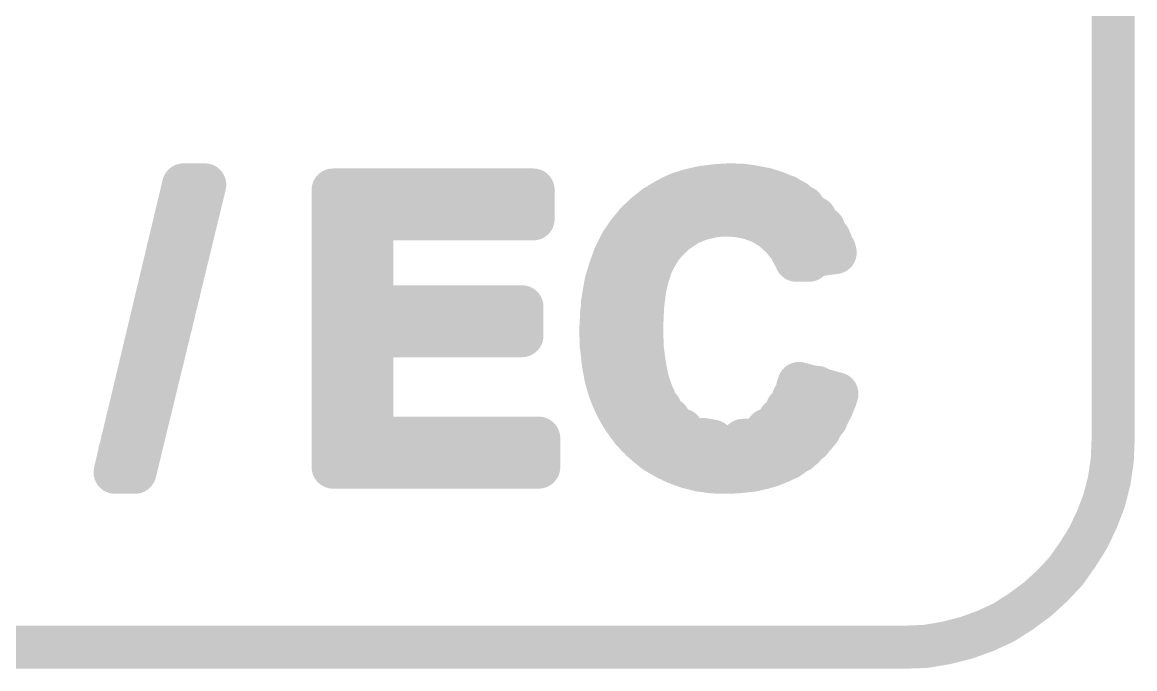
# Model space of a CAD drawing. Extents: x -22 to 197, y -17 to 116.
# Drawn here: x 121.708 to 122.999, y 59.733 to 60.483 of the extents above; entities that cross this region are included whole.
import ezdxf

# ---------------------------------------------------------------- set-up
doc = ezdxf.new("R2010")
doc.units = 0
doc.header["$MEASUREMENT"] = 0
doc.layers.add('TOPOVERLAY', color=2, linetype='CONTINUOUS')

msp = doc.modelspace()

# ---------------------------------------------------------------- linework, layer by layer
at = {"layer": 'TOPOVERLAY', "const_width": 0.05}
for points in [[(122.9739, 59.9999), (122.9739, 61.2999)], [(121.8159, 59.9609), (121.8954, 60.2944)], [(121.8389, 59.9609), (121.9199, 60.2944)], [(121.8954, 60.2944), (121.9199, 60.2944)], [(121.8954, 60.2929), (121.9194, 60.2929)], [(122.4969, 60.2914), (122.5129, 60.2934)], [(122.5084, 60.2929), (122.5504, 60.2929)], [(122.5129, 60.2934), (122.5294, 60.2944)], [(122.5294, 60.2944), (122.5439, 60.2939)], [(122.5439, 60.2939), (122.5574, 60.2919)], [(122.5574, 60.2919), (122.5704, 60.2894)], [(121.8924, 60.2809), (121.9164, 60.2809)], [(122.0689, 59.9669), (122.0689, 60.2884)], [(122.0689, 60.2884), (122.3009, 60.2884)], [(122.0689, 60.2864), (122.3009, 60.2864)], [(122.3009, 60.2549), (122.3009, 60.2884)], [(122.4554, 60.2769), (122.4684, 60.2834)], [(122.4629, 60.2809), (122.5944, 60.2809)], [(122.4684, 60.2834), (122.4819, 60.2879)], [(122.4819, 60.2879), (122.4969, 60.2914)], [(122.5704, 60.2894), (122.5829, 60.2854)], [(122.5829, 60.2854), (122.5939, 60.2809)], [(122.5939, 60.2809), (122.6049, 60.2749)], [(121.8894, 60.2684), (121.9134, 60.2684)], [(122.0689, 60.2744), (122.3009, 60.2744)], [(122.4314, 60.2604), (122.4429, 60.2694)], [(122.4414, 60.2684), (122.6144, 60.2684)], [(122.4429, 60.2694), (122.4554, 60.2769)], [(121.8864, 60.2559), (121.9104, 60.2559)], [(122.0689, 60.2619), (122.3009, 60.2619)], [(122.1139, 60.2424), (122.1264, 60.2549)], [(122.1264, 60.2549), (122.3009, 60.2549)], [(122.4209, 60.2504), (122.4314, 60.2604)], [(122.4269, 60.2559), (122.4994, 60.2559)], [(122.4814, 60.2494), (122.4954, 60.2549)], [(122.4954, 60.2549), (122.5104, 60.2584)], [(122.5104, 60.2584), (122.5209, 60.2594)], [(122.5209, 60.2594), (122.5374, 60.2589)], [(122.5374, 60.2589), (122.5524, 60.2559)], [(122.5514, 60.2559), (122.6279, 60.2559)], [(122.5524, 60.2559), (122.5659, 60.2509)], [(121.8834, 60.2439), (121.9074, 60.2439)], [(122.0689, 60.2494), (122.1164, 60.2494)], [(122.1139, 60.1654), (122.1139, 60.2424)], [(122.4114, 60.2389), (122.4209, 60.2504)], [(122.4154, 60.2439), (122.4724, 60.2439)], [(122.4649, 60.2384), (122.4814, 60.2494)], [(122.5659, 60.2509), (122.5784, 60.2434)], [(122.5774, 60.2439), (122.6379, 60.2439)], [(122.5784, 60.2434), (122.5894, 60.2334)], [(121.8804, 60.2314), (121.9044, 60.2314)], [(122.0689, 60.2374), (122.1139, 60.2374)], [(122.4029, 60.2264), (122.4114, 60.2389)], [(122.4064, 60.2314), (122.4574, 60.2314)], [(122.4504, 60.2234), (122.4649, 60.2384)], [(122.5894, 60.2334), (122.5984, 60.2224)], [(122.5909, 60.2314), (122.6449, 60.2314)], [(122.6444, 60.2324), (122.6514, 60.2159)], [(121.8774, 60.2194), (121.9014, 60.2194)], [(122.0689, 60.2249), (122.1139, 60.2249)], [(122.3959, 60.2124), (122.4029, 60.2264)], [(122.3994, 60.2194), (122.4474, 60.2194)], [(122.4419, 60.2094), (122.4504, 60.2234)], [(122.5984, 60.2224), (122.6054, 60.2094)], [(122.6004, 60.2194), (122.6504, 60.2194)], [(122.6054, 60.2094), (122.6514, 60.2159)], [(121.8749, 60.2069), (121.8984, 60.2069)], [(122.0689, 60.2129), (122.1139, 60.2129)], [(122.3904, 60.1974), (122.3959, 60.2124)], [(122.3939, 60.2069), (122.4409, 60.2069)], [(122.4369, 60.1984), (122.4419, 60.2094)], [(122.6064, 60.2069), (122.6209, 60.2069)], [(121.8719, 60.1944), (121.8954, 60.1944)], [(122.0689, 60.2004), (122.1139, 60.2004)], [(122.3854, 60.1809), (122.3904, 60.1974)], [(122.3894, 60.1944), (122.4359, 60.1944)], [(122.4334, 60.1864), (122.4369, 60.1984)], [(121.8689, 60.1824), (121.8924, 60.1824)], [(122.0689, 60.1879), (122.1139, 60.1879)], [(122.0689, 60.1759), (122.1139, 60.1759)], [(122.3824, 60.1634), (122.3854, 60.1809)], [(122.3859, 60.1824), (122.4324, 60.1824)], [(122.4304, 60.1739), (122.4334, 60.1864)], [(121.8659, 60.1699), (121.8899, 60.1699)], [(122.0689, 60.1634), (122.1149, 60.1634)], [(122.3804, 60.1444), (122.3824, 60.1634)], [(122.3834, 60.1699), (122.4299, 60.1699)], [(122.4279, 60.1529), (122.4304, 60.1739)], [(121.8629, 60.1579), (121.8869, 60.1579)], [(122.0689, 60.1514), (122.2879, 60.1514)], [(122.1264, 60.1529), (122.2879, 60.1529)], [(122.2879, 60.1194), (122.2879, 60.1529)], [(122.3814, 60.1579), (122.4284, 60.1579)], [(122.4269, 60.1299), (122.4279, 60.1529)], [(121.8599, 60.1454), (121.8839, 60.1454)], [(122.0689, 60.1389), (122.2879, 60.1389)], [(122.3794, 60.1244), (122.3804, 60.1444)], [(122.3804, 60.1454), (122.4274, 60.1454)], [(121.8569, 60.1329), (121.8809, 60.1329)], [(122.0689, 60.1264), (122.2879, 60.1264)], [(122.3794, 60.1244), (122.3804, 60.1054)], [(122.3799, 60.1329), (122.4269, 60.1329)], [(122.4269, 60.1299), (122.4274, 60.1054)], [(121.8539, 60.1209), (121.8779, 60.1209)], [(122.0689, 60.1144), (122.1164, 60.1144)], [(122.1139, 60.1069), (122.1264, 60.1194)], [(122.1264, 60.1194), (122.2879, 60.1194)], [(122.3799, 60.1209), (122.4269, 60.1209)], [(121.8509, 60.1084), (121.8749, 60.1084)], [(122.0689, 60.1019), (122.1139, 60.1019)], [(122.1139, 60.0129), (122.1139, 60.1069)], [(122.3799, 60.1084), (122.4274, 60.1084)], [(122.3804, 60.1054), (122.3824, 60.0874)], [(122.4274, 60.1054), (122.4304, 60.0839)], [(121.8484, 60.0959), (121.8719, 60.0959)], [(122.0689, 60.0899), (122.1139, 60.0899)], [(122.3814, 60.0964), (122.4284, 60.0964)], [(122.3824, 60.0874), (122.3854, 60.0709)], [(121.8454, 60.0839), (121.8689, 60.0839)], [(122.0689, 60.0774), (122.1139, 60.0774)], [(122.3829, 60.0839), (122.4304, 60.0839)], [(122.4304, 60.0839), (122.4329, 60.0704)], [(121.8424, 60.0714), (121.8659, 60.0714)], [(122.0689, 60.0649), (122.1139, 60.0649)], [(122.3854, 60.0714), (122.4329, 60.0714)], [(122.3854, 60.0709), (122.3899, 60.0554)], [(122.4329, 60.0704), (122.4364, 60.0584)], [(122.6094, 60.0639), (122.6534, 60.0519)], [(121.8364, 60.0469), (121.8599, 60.0469)], [(121.8394, 60.0594), (121.8629, 60.0594)], [(122.0689, 60.0529), (122.1139, 60.0529)], [(122.3889, 60.0594), (122.4364, 60.0594)], [(122.3899, 60.0554), (122.3959, 60.0409)], [(122.3934, 60.0469), (122.4414, 60.0469)], [(122.4364, 60.0584), (122.4409, 60.0474)], [(122.6029, 60.0469), (122.6519, 60.0469)], [(122.6079, 60.0594), (122.6304, 60.0594)], [(122.6484, 60.0384), (122.6534, 60.0519)], [(121.8334, 60.0344), (121.8569, 60.0344)], [(122.0689, 60.0404), (122.1139, 60.0404)], [(122.3959, 60.0409), (122.4029, 60.0279)], [(122.3989, 60.0349), (122.4484, 60.0349)], [(122.5959, 60.0349), (122.6469, 60.0349)], [(122.6404, 60.0224), (122.6484, 60.0384)], [(121.8304, 60.0224), (121.8539, 60.0224)], [(122.0689, 60.0284), (122.1139, 60.0284)], [(122.4029, 60.0279), (122.4114, 60.0154)], [(122.4064, 60.0224), (122.4584, 60.0224)], [(122.5869, 60.0224), (122.6409, 60.0224)], [(122.6279, 60.0039), (122.6404, 60.0224)], [(121.8274, 60.0099), (121.8509, 60.0099)], [(122.0689, 60.0159), (122.1139, 60.0159)], [(122.4114, 60.0154), (122.4209, 60.0039)], [(122.4154, 60.0099), (122.4734, 60.0099)], [(122.5724, 60.0099), (122.6329, 60.0099)], [(121.8244, 59.9979), (121.8479, 59.9979)], [(122.0689, 60.0034), (122.1184, 60.0034)], [(122.1264, 60.0004), (122.3074, 60.0004)], [(122.3074, 59.9669), (122.3074, 60.0004)], [(122.4209, 60.0039), (122.4314, 59.9939)], [(122.4269, 59.9979), (122.5029, 59.9979)], [(122.4984, 59.9989), (122.5094, 59.9969)], [(122.5444, 59.9979), (122.6229, 59.9979)], [(122.6134, 59.9889), (122.6279, 60.0039)], [(122.9729, 59.9754), (122.9739, 59.9999)], [(121.8214, 59.9854), (121.8449, 59.9854)], [(122.0689, 59.9914), (122.3074, 59.9914)], [(122.4314, 59.9939), (122.4424, 59.9849)], [(122.4419, 59.9854), (122.6094, 59.9854)], [(122.4424, 59.9849), (122.4544, 59.9779)], [(122.5969, 59.9774), (122.6134, 59.9889)], [(121.8189, 59.9729), (121.8419, 59.9729)], [(122.0689, 59.9789), (122.3074, 59.9789)], [(122.4544, 59.9779), (122.4669, 59.9719)], [(122.4634, 59.9734), (122.5884, 59.9734)], [(122.4669, 59.9719), (122.4804, 59.9669)], [(122.5774, 59.9689), (122.5969, 59.9774)], [(122.9694, 59.9514), (122.9729, 59.9754)], [(121.8159, 59.9609), (121.8389, 59.9609)], [(121.8159, 59.9609), (121.8389, 59.9609)], [(122.0689, 59.9669), (122.3074, 59.9669)], [(122.0689, 59.9669), (122.3074, 59.9669)], [(122.4804, 59.9669), (122.4944, 59.9634)], [(122.4944, 59.9634), (122.5094, 59.9614)], [(122.5094, 59.9614), (122.5204, 59.9609)], [(122.5204, 59.9609), (122.5379, 59.9614)], [(122.5204, 59.9609), (122.5309, 59.9609)], [(122.5379, 59.9614), (122.5559, 59.9634)], [(122.5559, 59.9634), (122.5669, 59.9659)], [(122.5669, 59.9659), (122.5774, 59.9689)], [(122.9634, 59.9279), (122.9694, 59.9514)], [(122.9549, 59.9059), (122.9634, 59.9279)], [(122.9449, 59.8849), (122.9549, 59.9059)], [(122.9324, 59.8649), (122.9449, 59.8849)], [(122.9189, 59.8459), (122.9324, 59.8649)], [(122.9029, 59.8289), (122.9189, 59.8459)], [(122.8859, 59.8134), (122.9029, 59.8289)], [(122.8669, 59.7994), (122.8859, 59.8134)], [(122.8474, 59.7869), (122.8669, 59.7994)], [(122.8039, 59.7689), (122.8259, 59.7769)], [(122.8259, 59.7769), (122.8474, 59.7869)], [(122.7569, 59.7589), (122.7804, 59.7629)], [(122.7804, 59.7629), (122.8039, 59.7689)], [(119.7054, 59.7579), (122.7319, 59.7579)], [(122.7319, 59.7579), (122.7569, 59.7589)]]:
    msp.add_lwpolyline(points, dxfattribs=at)
at = {"layer": 'TOPOVERLAY', "const_width": 0.025}
for points in [[(121.8829, 60.2944, 1), (121.9079, 60.2944, 1)], [(121.8829, 60.2944, 1), (121.9079, 60.2944, 1)], [(121.8829, 60.2929, 1), (121.9079, 60.2929, 1)], [(121.9069, 60.2929, 1), (121.9319, 60.2929, 1)], [(121.9074, 60.2944, 1), (121.9324, 60.2944, 1)], [(121.9074, 60.2944, 1), (121.9324, 60.2944, 1)], [(122.4959, 60.2929, 1), (122.5209, 60.2929, 1)], [(122.5004, 60.2934, 1), (122.5254, 60.2934, 1)], [(122.5004, 60.2934, 1), (122.5254, 60.2934, 1)], [(122.5169, 60.2944, 1), (122.5419, 60.2944, 1)], [(122.5169, 60.2944, 1), (122.5419, 60.2944, 1)], [(122.5314, 60.2939, 1), (122.5564, 60.2939, 1)], [(122.5314, 60.2939, 1), (122.5564, 60.2939, 1)], [(122.5379, 60.2929, 1), (122.5629, 60.2929, 1)], [(122.5449, 60.2919, 1), (122.5699, 60.2919, 1)], [(122.5449, 60.2919, 1), (122.5699, 60.2919, 1)], [(121.8799, 60.2809, 1), (121.9049, 60.2809, 1)], [(121.9039, 60.2809, 1), (121.9289, 60.2809, 1)], [(122.0564, 60.2884, 1), (122.0814, 60.2884, 1)], [(122.0564, 60.2884, 1), (122.0814, 60.2884, 1)], [(122.0564, 60.2864, 1), (122.0814, 60.2864, 1)], [(122.2884, 60.2884, 1), (122.3134, 60.2884, 1)], [(122.2884, 60.2884, 1), (122.3134, 60.2884, 1)], [(122.2884, 60.2864, 1), (122.3134, 60.2864, 1)], [(122.4504, 60.2809, 1), (122.4754, 60.2809, 1)], [(122.4559, 60.2834, 1), (122.4809, 60.2834, 1)], [(122.4559, 60.2834, 1), (122.4809, 60.2834, 1)], [(122.4694, 60.2879, 1), (122.4944, 60.2879, 1)], [(122.4694, 60.2879, 1), (122.4944, 60.2879, 1)], [(122.4844, 60.2914, 1), (122.5094, 60.2914, 1)], [(122.4844, 60.2914, 1), (122.5094, 60.2914, 1)], [(122.5579, 60.2894, 1), (122.5829, 60.2894, 1)], [(122.5579, 60.2894, 1), (122.5829, 60.2894, 1)], [(122.5704, 60.2854, 1), (122.5954, 60.2854, 1)], [(122.5704, 60.2854, 1), (122.5954, 60.2854, 1)], [(122.5814, 60.2809, 1), (122.6064, 60.2809, 1)], [(122.5814, 60.2809, 1), (122.6064, 60.2809, 1)], [(122.5819, 60.2809, 1), (122.6069, 60.2809, 1)], [(121.8769, 60.2684, 1), (121.9019, 60.2684, 1)], [(121.9009, 60.2684, 1), (121.9259, 60.2684, 1)], [(122.0564, 60.2744, 1), (122.0814, 60.2744, 1)], [(122.2884, 60.2744, 1), (122.3134, 60.2744, 1)], [(122.4289, 60.2684, 1), (122.4539, 60.2684, 1)], [(122.4304, 60.2694, 1), (122.4554, 60.2694, 1)], [(122.4304, 60.2694, 1), (122.4554, 60.2694, 1)], [(122.4429, 60.2769, 1), (122.4679, 60.2769, 1)], [(122.4429, 60.2769, 1), (122.4679, 60.2769, 1)], [(122.5924, 60.2749, 1), (122.6174, 60.2749, 1)], [(122.6019, 60.2684, 1), (122.6269, 60.2684, 1)], [(121.8739, 60.2559, 1), (121.8989, 60.2559, 1)], [(121.8979, 60.2559, 1), (121.9229, 60.2559, 1)], [(122.0564, 60.2619, 1), (122.0814, 60.2619, 1)], [(122.1139, 60.2549, 1), (122.1389, 60.2549, 1)], [(122.1139, 60.2549, 1), (122.1389, 60.2549, 1)], [(122.2884, 60.2619, 1), (122.3134, 60.2619, 1)], [(122.2884, 60.2549, 1), (122.3134, 60.2549, 1)], [(122.2884, 60.2549, 1), (122.3134, 60.2549, 1)], [(122.4144, 60.2559, 1), (122.4394, 60.2559, 1)], [(122.4189, 60.2604, 1), (122.4439, 60.2604, 1)], [(122.4189, 60.2604, 1), (122.4439, 60.2604, 1)], [(122.4829, 60.2549, 1), (122.5079, 60.2549, 1)], [(122.4829, 60.2549, 1), (122.5079, 60.2549, 1)], [(122.4869, 60.2559, 1), (122.5119, 60.2559, 1)], [(122.4979, 60.2584, 1), (122.5229, 60.2584, 1)], [(122.4979, 60.2584, 1), (122.5229, 60.2584, 1)], [(122.5084, 60.2594, 1), (122.5334, 60.2594, 1)], [(122.5084, 60.2594, 1), (122.5334, 60.2594, 1)], [(122.5249, 60.2589, 1), (122.5499, 60.2589, 1)], [(122.5249, 60.2589, 1), (122.5499, 60.2589, 1)], [(122.5389, 60.2559, 1), (122.5639, 60.2559, 1)], [(122.5399, 60.2559, 1), (122.5649, 60.2559, 1)], [(122.5399, 60.2559, 1), (122.5649, 60.2559, 1)], [(122.6154, 60.2559, 1), (122.6404, 60.2559, 1)], [(121.8709, 60.2439, 1), (121.8959, 60.2439, 1)], [(121.8949, 60.2439, 1), (121.9199, 60.2439, 1)], [(122.0564, 60.2494, 1), (122.0814, 60.2494, 1)], [(122.1014, 60.2424, 1), (122.1264, 60.2424, 1)], [(122.1014, 60.2424, 1), (122.1264, 60.2424, 1)], [(122.1039, 60.2494, 1), (122.1289, 60.2494, 1)], [(122.4029, 60.2439, 1), (122.4279, 60.2439, 1)], [(122.4084, 60.2504, 1), (122.4334, 60.2504, 1)], [(122.4084, 60.2504, 1), (122.4334, 60.2504, 1)], [(122.4599, 60.2439, 1), (122.4849, 60.2439, 1)], [(122.4689, 60.2494, 1), (122.4939, 60.2494, 1)], [(122.4689, 60.2494, 1), (122.4939, 60.2494, 1)], [(122.5534, 60.2509, 1), (122.5784, 60.2509, 1)], [(122.5534, 60.2509, 1), (122.5784, 60.2509, 1)], [(122.5649, 60.2439, 1), (122.5899, 60.2439, 1)], [(122.5659, 60.2434, 1), (122.5909, 60.2434, 1)], [(122.5659, 60.2434, 1), (122.5909, 60.2434, 1)], [(122.6254, 60.2439, 1), (122.6504, 60.2439, 1)], [(121.8679, 60.2314, 1), (121.8929, 60.2314, 1)], [(121.8919, 60.2314, 1), (121.9169, 60.2314, 1)], [(122.0564, 60.2374, 1), (122.0814, 60.2374, 1)], [(122.1014, 60.2374, 1), (122.1264, 60.2374, 1)], [(122.3939, 60.2314, 1), (122.4189, 60.2314, 1)], [(122.3989, 60.2389, 1), (122.4239, 60.2389, 1)], [(122.3989, 60.2389, 1), (122.4239, 60.2389, 1)], [(122.4449, 60.2314, 1), (122.4699, 60.2314, 1)], [(122.4524, 60.2384, 1), (122.4774, 60.2384, 1)], [(122.4524, 60.2384, 1), (122.4774, 60.2384, 1)], [(122.5769, 60.2334, 1), (122.6019, 60.2334, 1)], [(122.5769, 60.2334, 1), (122.6019, 60.2334, 1)], [(122.5784, 60.2314, 1), (122.6034, 60.2314, 1)], [(122.6319, 60.2324, 1), (122.6569, 60.2324, 1)], [(122.6324, 60.2314, 1), (122.6574, 60.2314, 1)], [(121.8649, 60.2194, 1), (121.8899, 60.2194, 1)], [(121.8889, 60.2194, 1), (121.9139, 60.2194, 1)], [(122.0564, 60.2249, 1), (122.0814, 60.2249, 1)], [(122.1014, 60.2249, 1), (122.1264, 60.2249, 1)], [(122.3869, 60.2194, 1), (122.4119, 60.2194, 1)], [(122.3904, 60.2264, 1), (122.4154, 60.2264, 1)], [(122.3904, 60.2264, 1), (122.4154, 60.2264, 1)], [(122.4349, 60.2194, 1), (122.4599, 60.2194, 1)], [(122.4379, 60.2234, 1), (122.4629, 60.2234, 1)], [(122.4379, 60.2234, 1), (122.4629, 60.2234, 1)], [(122.5859, 60.2224, 1), (122.6109, 60.2224, 1)], [(122.5859, 60.2224, 1), (122.6109, 60.2224, 1)], [(122.5879, 60.2194, 1), (122.6129, 60.2194, 1)], [(122.6379, 60.2194, 1), (122.6629, 60.2194, 1)], [(122.6389, 60.2159, 1), (122.6639, 60.2159, 1)], [(122.6389, 60.2159, 1), (122.6639, 60.2159, 1)], [(121.8624, 60.2069, 1), (121.8874, 60.2069, 1)], [(121.8859, 60.2069, 1), (121.9109, 60.2069, 1)], [(122.0564, 60.2129, 1), (122.0814, 60.2129, 1)], [(122.1014, 60.2129, 1), (122.1264, 60.2129, 1)], [(122.3814, 60.2069, 1), (122.4064, 60.2069, 1)], [(122.3834, 60.2124, 1), (122.4084, 60.2124, 1)], [(122.3834, 60.2124, 1), (122.4084, 60.2124, 1)], [(122.4284, 60.2069, 1), (122.4534, 60.2069, 1)], [(122.4294, 60.2094, 1), (122.4544, 60.2094, 1)], [(122.4294, 60.2094, 1), (122.4544, 60.2094, 1)], [(122.5929, 60.2094, 1), (122.6179, 60.2094, 1)], [(122.5929, 60.2094, 1), (122.6179, 60.2094, 1)], [(122.5939, 60.2069, 1), (122.6189, 60.2069, 1)], [(122.6084, 60.2069, 1), (122.6334, 60.2069, 1)], [(121.8594, 60.1944, 1), (121.8844, 60.1944, 1)], [(121.8829, 60.1944, 1), (121.9079, 60.1944, 1)], [(122.0564, 60.2004, 1), (122.0814, 60.2004, 1)], [(122.1014, 60.2004, 1), (122.1264, 60.2004, 1)], [(122.3769, 60.1944, 1), (122.4019, 60.1944, 1)], [(122.3779, 60.1974, 1), (122.4029, 60.1974, 1)], [(122.3779, 60.1974, 1), (122.4029, 60.1974, 1)], [(122.4234, 60.1944, 1), (122.4484, 60.1944, 1)], [(122.4244, 60.1984, 1), (122.4494, 60.1984, 1)], [(122.4244, 60.1984, 1), (122.4494, 60.1984, 1)], [(121.8564, 60.1824, 1), (121.8814, 60.1824, 1)], [(121.8799, 60.1824, 1), (121.9049, 60.1824, 1)], [(122.0564, 60.1879, 1), (122.0814, 60.1879, 1)], [(122.0564, 60.1759, 1), (122.0814, 60.1759, 1)], [(122.1014, 60.1879, 1), (122.1264, 60.1879, 1)], [(122.1014, 60.1759, 1), (122.1264, 60.1759, 1)], [(122.3729, 60.1809, 1), (122.3979, 60.1809, 1)], [(122.3729, 60.1809, 1), (122.3979, 60.1809, 1)], [(122.3734, 60.1824, 1), (122.3984, 60.1824, 1)], [(122.4199, 60.1824, 1), (122.4449, 60.1824, 1)], [(122.4209, 60.1864, 1), (122.4459, 60.1864, 1)], [(122.4209, 60.1864, 1), (122.4459, 60.1864, 1)], [(121.8534, 60.1699, 1), (121.8784, 60.1699, 1)], [(121.8774, 60.1699, 1), (121.9024, 60.1699, 1)], [(122.0564, 60.1634, 1), (122.0814, 60.1634, 1)], [(122.1014, 60.1654, 1), (122.1264, 60.1654, 1)], [(122.1024, 60.1634, 1), (122.1274, 60.1634, 1)], [(122.3699, 60.1634, 1), (122.3949, 60.1634, 1)], [(122.3699, 60.1634, 1), (122.3949, 60.1634, 1)], [(122.3709, 60.1699, 1), (122.3959, 60.1699, 1)], [(122.4174, 60.1699, 1), (122.4424, 60.1699, 1)], [(122.4179, 60.1739, 1), (122.4429, 60.1739, 1)], [(122.4179, 60.1739, 1), (122.4429, 60.1739, 1)], [(121.8504, 60.1579, 1), (121.8754, 60.1579, 1)], [(121.8744, 60.1579, 1), (121.8994, 60.1579, 1)], [(122.0564, 60.1514, 1), (122.0814, 60.1514, 1)], [(122.1139, 60.1529, 1), (122.1389, 60.1529, 1)], [(122.2754, 60.1529, 1), (122.3004, 60.1529, 1)], [(122.2754, 60.1529, 1), (122.3004, 60.1529, 1)], [(122.2754, 60.1514, 1), (122.3004, 60.1514, 1)], [(122.3689, 60.1579, 1), (122.3939, 60.1579, 1)], [(122.4154, 60.1529, 1), (122.4404, 60.1529, 1)], [(122.4154, 60.1529, 1), (122.4404, 60.1529, 1)], [(122.4159, 60.1579, 1), (122.4409, 60.1579, 1)], [(121.8474, 60.1454, 1), (121.8724, 60.1454, 1)], [(121.8714, 60.1454, 1), (121.8964, 60.1454, 1)], [(122.0564, 60.1389, 1), (122.0814, 60.1389, 1)], [(122.2754, 60.1389, 1), (122.3004, 60.1389, 1)], [(122.3679, 60.1454, 1), (122.3929, 60.1454, 1)], [(122.3679, 60.1444, 1), (122.3929, 60.1444, 1)], [(122.3679, 60.1444, 1), (122.3929, 60.1444, 1)], [(122.4149, 60.1454, 1), (122.4399, 60.1454, 1)], [(121.8444, 60.1329, 1), (121.8694, 60.1329, 1)], [(121.8684, 60.1329, 1), (121.8934, 60.1329, 1)], [(122.0564, 60.1264, 1), (122.0814, 60.1264, 1)], [(122.2754, 60.1264, 1), (122.3004, 60.1264, 1)], [(122.3669, 60.1244, 1), (122.3919, 60.1244, 1)], [(122.3669, 60.1244, 1), (122.3919, 60.1244, 1)], [(122.3674, 60.1329, 1), (122.3924, 60.1329, 1)], [(122.4144, 60.1329, 1), (122.4394, 60.1329, 1)], [(122.4144, 60.1299, 1), (122.4394, 60.1299, 1)], [(122.4144, 60.1299, 1), (122.4394, 60.1299, 1)], [(121.8414, 60.1209, 1), (121.8664, 60.1209, 1)], [(121.8654, 60.1209, 1), (121.8904, 60.1209, 1)], [(122.0564, 60.1144, 1), (122.0814, 60.1144, 1)], [(122.1039, 60.1144, 1), (122.1289, 60.1144, 1)], [(122.1139, 60.1194, 1), (122.1389, 60.1194, 1)], [(122.1139, 60.1194, 1), (122.1389, 60.1194, 1)], [(122.2754, 60.1194, 1), (122.3004, 60.1194, 1)], [(122.2754, 60.1194, 1), (122.3004, 60.1194, 1)], [(122.3674, 60.1209, 1), (122.3924, 60.1209, 1)], [(122.4144, 60.1209, 1), (122.4394, 60.1209, 1)], [(121.8384, 60.1084, 1), (121.8634, 60.1084, 1)], [(121.8624, 60.1084, 1), (121.8874, 60.1084, 1)], [(122.0564, 60.1019, 1), (122.0814, 60.1019, 1)], [(122.1014, 60.1069, 1), (122.1264, 60.1069, 1)], [(122.1014, 60.1069, 1), (122.1264, 60.1069, 1)], [(122.1014, 60.1019, 1), (122.1264, 60.1019, 1)], [(122.3674, 60.1084, 1), (122.3924, 60.1084, 1)], [(122.3679, 60.1054, 1), (122.3929, 60.1054, 1)], [(122.3679, 60.1054, 1), (122.3929, 60.1054, 1)], [(122.4149, 60.1084, 1), (122.4399, 60.1084, 1)], [(122.4149, 60.1054, 1), (122.4399, 60.1054, 1)], [(122.4149, 60.1054, 1), (122.4399, 60.1054, 1)], [(121.8359, 60.0959, 1), (121.8609, 60.0959, 1)], [(121.8594, 60.0959, 1), (121.8844, 60.0959, 1)], [(122.0564, 60.0899, 1), (122.0814, 60.0899, 1)], [(122.1014, 60.0899, 1), (122.1264, 60.0899, 1)], [(122.3689, 60.0964, 1), (122.3939, 60.0964, 1)], [(122.3699, 60.0874, 1), (122.3949, 60.0874, 1)], [(122.3699, 60.0874, 1), (122.3949, 60.0874, 1)], [(122.4159, 60.0964, 1), (122.4409, 60.0964, 1)], [(121.8329, 60.0839, 1), (121.8579, 60.0839, 1)], [(121.8564, 60.0839, 1), (121.8814, 60.0839, 1)], [(122.0564, 60.0774, 1), (122.0814, 60.0774, 1)], [(122.1014, 60.0774, 1), (122.1264, 60.0774, 1)], [(122.3704, 60.0839, 1), (122.3954, 60.0839, 1)], [(122.4179, 60.0839, 1), (122.4429, 60.0839, 1)], [(122.4179, 60.0839, 1), (122.4429, 60.0839, 1)], [(122.4179, 60.0839, 1), (122.4429, 60.0839, 1)], [(121.8299, 60.0714, 1), (121.8549, 60.0714, 1)], [(121.8534, 60.0714, 1), (121.8784, 60.0714, 1)], [(122.0564, 60.0649, 1), (122.0814, 60.0649, 1)], [(122.1014, 60.0649, 1), (122.1264, 60.0649, 1)], [(122.3729, 60.0714, 1), (122.3979, 60.0714, 1)], [(122.3729, 60.0709, 1), (122.3979, 60.0709, 1)], [(122.3729, 60.0709, 1), (122.3979, 60.0709, 1)], [(122.4204, 60.0714, 1), (122.4454, 60.0714, 1)], [(122.4204, 60.0704, 1), (122.4454, 60.0704, 1)], [(122.4204, 60.0704, 1), (122.4454, 60.0704, 1)], [(122.5969, 60.0639, 1), (122.6219, 60.0639, 1)], [(121.8239, 60.0469, 1), (121.8489, 60.0469, 1)], [(121.8269, 60.0594, 1), (121.8519, 60.0594, 1)], [(121.8474, 60.0469, 1), (121.8724, 60.0469, 1)], [(121.8504, 60.0594, 1), (121.8754, 60.0594, 1)], [(122.0564, 60.0529, 1), (122.0814, 60.0529, 1)], [(122.1014, 60.0529, 1), (122.1264, 60.0529, 1)], [(122.3764, 60.0594, 1), (122.4014, 60.0594, 1)], [(122.3774, 60.0554, 1), (122.4024, 60.0554, 1)], [(122.3774, 60.0554, 1), (122.4024, 60.0554, 1)], [(122.3809, 60.0469, 1), (122.4059, 60.0469, 1)], [(122.4239, 60.0594, 1), (122.4489, 60.0594, 1)], [(122.4239, 60.0584, 1), (122.4489, 60.0584, 1)], [(122.4239, 60.0584, 1), (122.4489, 60.0584, 1)], [(122.4284, 60.0474, 1), (122.4534, 60.0474, 1)], [(122.4289, 60.0469, 1), (122.4539, 60.0469, 1)], [(122.5904, 60.0469, 1), (122.6154, 60.0469, 1)], [(122.5954, 60.0594, 1), (122.6204, 60.0594, 1)], [(122.6179, 60.0594, 1), (122.6429, 60.0594, 1)], [(122.6394, 60.0469, 1), (122.6644, 60.0469, 1)], [(122.6409, 60.0519, 1), (122.6659, 60.0519, 1)], [(122.6409, 60.0519, 1), (122.6659, 60.0519, 1)], [(121.8209, 60.0344, 1), (121.8459, 60.0344, 1)], [(121.8444, 60.0344, 1), (121.8694, 60.0344, 1)], [(122.0564, 60.0404, 1), (122.0814, 60.0404, 1)], [(122.1014, 60.0404, 1), (122.1264, 60.0404, 1)], [(122.3834, 60.0409, 1), (122.4084, 60.0409, 1)], [(122.3834, 60.0409, 1), (122.4084, 60.0409, 1)], [(122.3864, 60.0349, 1), (122.4114, 60.0349, 1)], [(122.4359, 60.0349, 1), (122.4609, 60.0349, 1)], [(122.5834, 60.0349, 1), (122.6084, 60.0349, 1)], [(122.6344, 60.0349, 1), (122.6594, 60.0349, 1)], [(122.6359, 60.0384, 1), (122.6609, 60.0384, 1)], [(122.6359, 60.0384, 1), (122.6609, 60.0384, 1)], [(121.8179, 60.0224, 1), (121.8429, 60.0224, 1)], [(121.8414, 60.0224, 1), (121.8664, 60.0224, 1)], [(122.0564, 60.0284, 1), (122.0814, 60.0284, 1)], [(122.1014, 60.0284, 1), (122.1264, 60.0284, 1)], [(122.3904, 60.0279, 1), (122.4154, 60.0279, 1)], [(122.3904, 60.0279, 1), (122.4154, 60.0279, 1)], [(122.3939, 60.0224, 1), (122.4189, 60.0224, 1)], [(122.4459, 60.0224, 1), (122.4709, 60.0224, 1)], [(122.5744, 60.0224, 1), (122.5994, 60.0224, 1)], [(122.6279, 60.0224, 1), (122.6529, 60.0224, 1)], [(122.6279, 60.0224, 1), (122.6529, 60.0224, 1)], [(122.6284, 60.0224, 1), (122.6534, 60.0224, 1)], [(121.8149, 60.0099, 1), (121.8399, 60.0099, 1)], [(121.8384, 60.0099, 1), (121.8634, 60.0099, 1)], [(122.0564, 60.0159, 1), (122.0814, 60.0159, 1)], [(122.1014, 60.0159, 1), (122.1264, 60.0159, 1)], [(122.1014, 60.0129, 1), (122.1264, 60.0129, 1)], [(122.3989, 60.0154, 1), (122.4239, 60.0154, 1)], [(122.3989, 60.0154, 1), (122.4239, 60.0154, 1)], [(122.4029, 60.0099, 1), (122.4279, 60.0099, 1)], [(122.4609, 60.0099, 1), (122.4859, 60.0099, 1)], [(122.5599, 60.0099, 1), (122.5849, 60.0099, 1)], [(122.6204, 60.0099, 1), (122.6454, 60.0099, 1)], [(121.8119, 59.9979, 1), (121.8369, 59.9979, 1)], [(121.8354, 59.9979, 1), (121.8604, 59.9979, 1)], [(122.0564, 60.0034, 1), (122.0814, 60.0034, 1)], [(122.1059, 60.0034, 1), (122.1309, 60.0034, 1)], [(122.1139, 60.0004, 1), (122.1389, 60.0004, 1)], [(122.2949, 60.0004, 1), (122.3199, 60.0004, 1)], [(122.2949, 60.0004, 1), (122.3199, 60.0004, 1)], [(122.4084, 60.0039, 1), (122.4334, 60.0039, 1)], [(122.4084, 60.0039, 1), (122.4334, 60.0039, 1)], [(122.4144, 59.9979, 1), (122.4394, 59.9979, 1)], [(122.4859, 59.9989, 1), (122.5109, 59.9989, 1)], [(122.4904, 59.9979, 1), (122.5154, 59.9979, 1)], [(122.4969, 59.9969, 1), (122.5219, 59.9969, 1)], [(122.5319, 59.9979, 1), (122.5569, 59.9979, 1)], [(122.6104, 59.9979, 1), (122.6354, 59.9979, 1)], [(122.6154, 60.0039, 1), (122.6404, 60.0039, 1)], [(122.6154, 60.0039, 1), (122.6404, 60.0039, 1)], [(122.9614, 59.9999, 1), (122.9864, 59.9999, 1)], [(122.9614, 59.9999, 1), (122.9864, 59.9999, 1)], [(121.8089, 59.9854, 1), (121.8339, 59.9854, 1)], [(121.8324, 59.9854, 1), (121.8574, 59.9854, 1)], [(122.0564, 59.9914, 1), (122.0814, 59.9914, 1)], [(122.2949, 59.9914, 1), (122.3199, 59.9914, 1)], [(122.4189, 59.9939, 1), (122.4439, 59.9939, 1)], [(122.4189, 59.9939, 1), (122.4439, 59.9939, 1)], [(122.4294, 59.9854, 1), (122.4544, 59.9854, 1)], [(122.4299, 59.9849, 1), (122.4549, 59.9849, 1)], [(122.4299, 59.9849, 1), (122.4549, 59.9849, 1)], [(122.5969, 59.9854, 1), (122.6219, 59.9854, 1)], [(122.6009, 59.9889, 1), (122.6259, 59.9889, 1)], [(122.6009, 59.9889, 1), (122.6259, 59.9889, 1)], [(121.8064, 59.9729, 1), (121.8314, 59.9729, 1)], [(121.8294, 59.9729, 1), (121.8544, 59.9729, 1)], [(122.0564, 59.9789, 1), (122.0814, 59.9789, 1)], [(122.2949, 59.9789, 1), (122.3199, 59.9789, 1)], [(122.4419, 59.9779, 1), (122.4669, 59.9779, 1)], [(122.4419, 59.9779, 1), (122.4669, 59.9779, 1)], [(122.4509, 59.9734, 1), (122.4759, 59.9734, 1)], [(122.4544, 59.9719, 1), (122.4794, 59.9719, 1)], [(122.4544, 59.9719, 1), (122.4794, 59.9719, 1)], [(122.5759, 59.9734, 1), (122.6009, 59.9734, 1)], [(122.5844, 59.9774, 1), (122.6094, 59.9774, 1)], [(122.5844, 59.9774, 1), (122.6094, 59.9774, 1)], [(122.9604, 59.9754, 1), (122.9854, 59.9754, 1)], [(122.9604, 59.9754, 1), (122.9854, 59.9754, 1)], [(121.8034, 59.9609, 1), (121.8284, 59.9609, 1)], [(121.8034, 59.9609, 1), (121.8284, 59.9609, 1)], [(121.8034, 59.9609, 1), (121.8284, 59.9609, 1)], [(121.8264, 59.9609, 1), (121.8514, 59.9609, 1)], [(121.8264, 59.9609, 1), (121.8514, 59.9609, 1)], [(121.8264, 59.9609, 1), (121.8514, 59.9609, 1)], [(122.0564, 59.9669, 1), (122.0814, 59.9669, 1)], [(122.0564, 59.9669, 1), (122.0814, 59.9669, 1)], [(122.0564, 59.9669, 1), (122.0814, 59.9669, 1)], [(122.2949, 59.9669, 1), (122.3199, 59.9669, 1)], [(122.2949, 59.9669, 1), (122.3199, 59.9669, 1)], [(122.2949, 59.9669, 1), (122.3199, 59.9669, 1)], [(122.4679, 59.9669, 1), (122.4929, 59.9669, 1)], [(122.4679, 59.9669, 1), (122.4929, 59.9669, 1)], [(122.4819, 59.9634, 1), (122.5069, 59.9634, 1)], [(122.4819, 59.9634, 1), (122.5069, 59.9634, 1)], [(122.4969, 59.9614, 1), (122.5219, 59.9614, 1)], [(122.4969, 59.9614, 1), (122.5219, 59.9614, 1)], [(122.5079, 59.9609, 1), (122.5329, 59.9609, 1)], [(122.5079, 59.9609, 1), (122.5329, 59.9609, 1)], [(122.5079, 59.9609, 1), (122.5329, 59.9609, 1)], [(122.5184, 59.9609, 1), (122.5434, 59.9609, 1)], [(122.5254, 59.9614, 1), (122.5504, 59.9614, 1)], [(122.5254, 59.9614, 1), (122.5504, 59.9614, 1)], [(122.5434, 59.9634, 1), (122.5684, 59.9634, 1)], [(122.5434, 59.9634, 1), (122.5684, 59.9634, 1)], [(122.5544, 59.9659, 1), (122.5794, 59.9659, 1)], [(122.5544, 59.9659, 1), (122.5794, 59.9659, 1)], [(122.5649, 59.9689, 1), (122.5899, 59.9689, 1)], [(122.5649, 59.9689, 1), (122.5899, 59.9689, 1)], [(122.9569, 59.9514, 1), (122.9819, 59.9514, 1)], [(122.9569, 59.9514, 1), (122.9819, 59.9514, 1)], [(122.9509, 59.9279, 1), (122.9759, 59.9279, 1)], [(122.9509, 59.9279, 1), (122.9759, 59.9279, 1)], [(122.9424, 59.9059, 1), (122.9674, 59.9059, 1)], [(122.9424, 59.9059, 1), (122.9674, 59.9059, 1)], [(122.9324, 59.8849, 1), (122.9574, 59.8849, 1)], [(122.9324, 59.8849, 1), (122.9574, 59.8849, 1)], [(122.9199, 59.8649, 1), (122.9449, 59.8649, 1)], [(122.9199, 59.8649, 1), (122.9449, 59.8649, 1)], [(122.9064, 59.8459, 1), (122.9314, 59.8459, 1)], [(122.9064, 59.8459, 1), (122.9314, 59.8459, 1)], [(122.8904, 59.8289, 1), (122.9154, 59.8289, 1)], [(122.8904, 59.8289, 1), (122.9154, 59.8289, 1)], [(122.8734, 59.8134, 1), (122.8984, 59.8134, 1)], [(122.8734, 59.8134, 1), (122.8984, 59.8134, 1)], [(122.8544, 59.7994, 1), (122.8794, 59.7994, 1)], [(122.8544, 59.7994, 1), (122.8794, 59.7994, 1)], [(122.8134, 59.7769, 1), (122.8384, 59.7769, 1)], [(122.8134, 59.7769, 1), (122.8384, 59.7769, 1)], [(122.8349, 59.7869, 1), (122.8599, 59.7869, 1)], [(122.8349, 59.7869, 1), (122.8599, 59.7869, 1)], [(122.7679, 59.7629, 1), (122.7929, 59.7629, 1)], [(122.7679, 59.7629, 1), (122.7929, 59.7629, 1)], [(122.7914, 59.7689, 1), (122.8164, 59.7689, 1)], [(122.7914, 59.7689, 1), (122.8164, 59.7689, 1)], [(122.7194, 59.7579, 1), (122.7444, 59.7579, 1)], [(122.7194, 59.7579, 1), (122.7444, 59.7579, 1)], [(122.7444, 59.7589, 1), (122.7694, 59.7589, 1)], [(122.7444, 59.7589, 1), (122.7694, 59.7589, 1)]]:
    msp.add_lwpolyline(points, format="xyb", close=True, dxfattribs=at)

doc.saveas('drawing.dxf')
